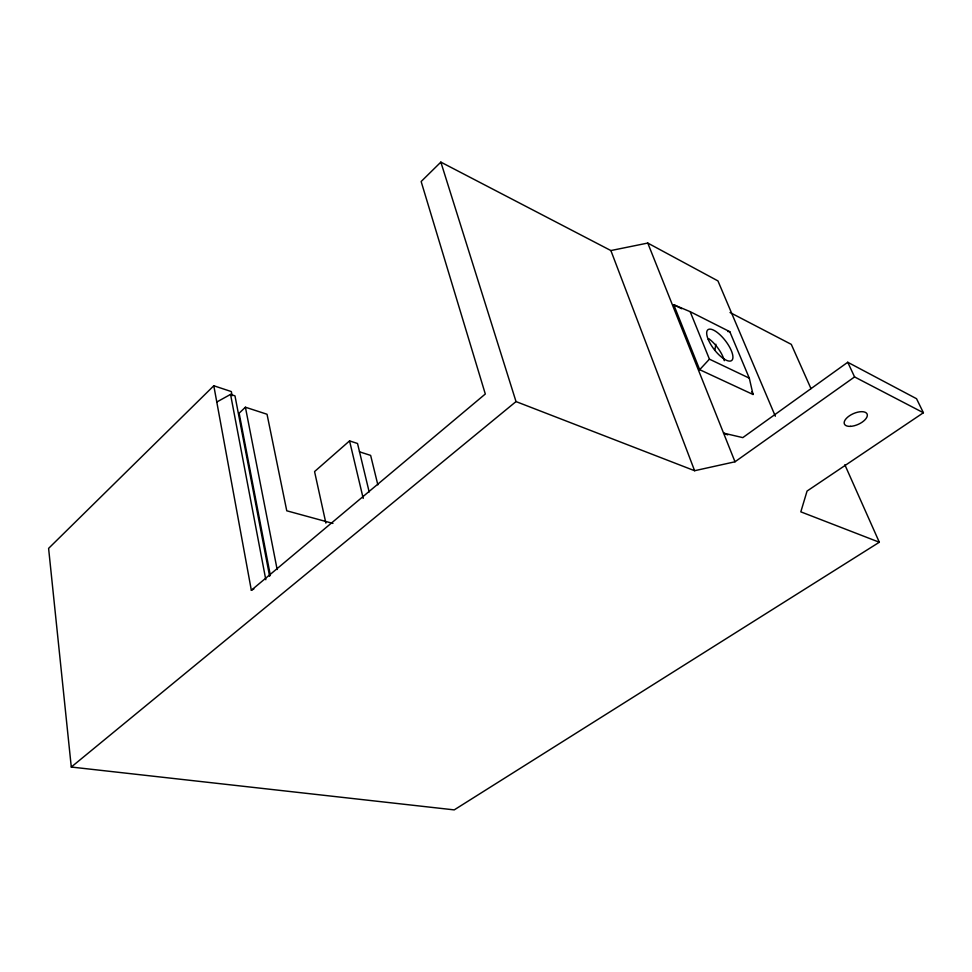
<?xml version="1.0" encoding="UTF-8"?>
<svg xmlns="http://www.w3.org/2000/svg" width="972" height="972" viewBox="0 0 972 972"><rect width="100%" height="100%" fill="white"/><g stroke="black" fill="none" stroke-linecap="round" stroke-linejoin="round"><path stroke-width="1.46" d="M714.894 349.859L715.878 344.234M699.682 369.688L709.426 359.154L690.169 311.672L673.742 304.734L699.682 369.688L753.033 394.486L749.303 378.157L729.802 331.695L690.169 311.672M232.126 395.738L231.336 391.57L213.804 385.763L48.6 548.378L71.284 767.042L454.228 809.883L879.32 542.242L844.838 464.75M775.328 416.223L717.943 280.908L647.765 243.061L610.878 250.557L440.851 162.117L421.143 181.521L485.307 394L251.335 590.259L213.804 385.763M332.922 523.41L286.764 510.798L267.033 414.254L245.406 407.219L239.136 413.197L270.313 575.242M369.178 491.978L357.526 443.487L349.555 440.899L314.563 471.578L325.875 523.094M71.284 767.042L516.023 401.582L694.603 470.715L735.002 461.785L854.582 376.929L923.4 412.748L807.064 491.054L800.819 511.843L879.32 542.242M923.4 412.748L916.535 398.714L847.742 362.264L742.802 437.619L723.569 433.123L727.712 434.873M216.792 402.019L230.558 394.401L234.981 395.859L269.621 576.311M251.335 590.259L253.85 588.996M727.688 331.501L729.802 331.695M359.446 451.81L370.636 455.394L377.853 484.882M709.426 359.154L749.303 378.157M673.742 304.734L681.676 308.732M730.033 312.51L791.293 344.367L810.988 388.642M847.742 362.264L854.582 376.929M751.891 391.74L753.033 394.486M647.765 243.061L735.002 461.785M610.878 250.557L694.603 470.715M440.851 162.117L516.023 401.582M349.555 440.899L363.212 498.417M245.406 407.219L277.154 569.519M230.558 394.401L265.806 579.725M708.697 338.62A19.355 7.193 52.4 0 1 724.274 360.697M850.536 426.356A12.417 5.893 -23.8 0 0 867.328 414.85A12.417 5.893 -23.8 0 0 849.37 415.846A12.417 5.893 -23.8 0 0 850.536 426.356M708.284 339.593A19.44 7.108 52.4 0 0 731.029 360.879A19.44 7.108 52.4 0 0 720.118 334.89A19.44 7.108 52.4 0 0 708.284 339.593"/></g></svg>
